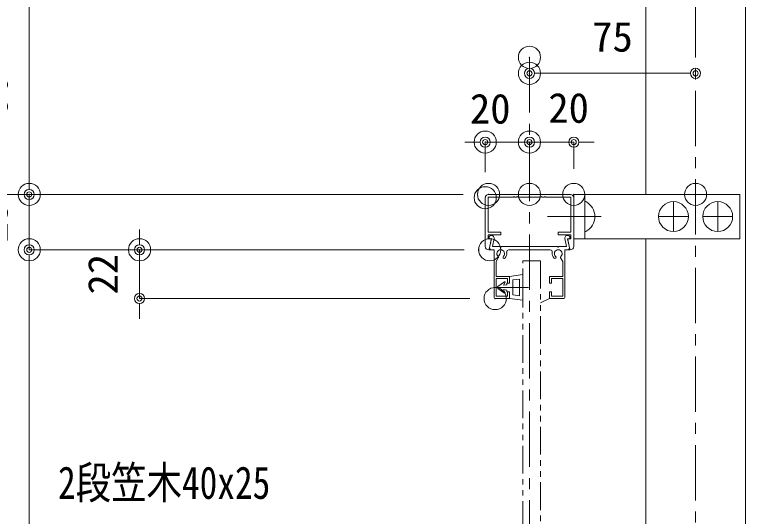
# Model space of a CAD drawing. Units: millimetres, scale not verified. Extents: x -3554 to 3554, y -1188 to 1188.
# Drawn here: x -2228.9 to -1898.9, y 345.7 to 572.3 of the extents above; entities that cross this region are included whole.
import ezdxf
from ezdxf.enums import TextEntityAlignment as Align

# ---------------------------------------------------------------- set-up
doc = ezdxf.new("R2010")
doc.units = ezdxf.units.MM
doc.header["$LTSCALE"] = 20
doc.header["$PDMODE"] = 32
doc.header["$PDSIZE"] = 10
doc.linetypes.add('USER1', pattern=[2, 1.25, -0.25, 0.25, -0.25])
doc.linetypes.add('USER2', pattern=[1.25, 0.625, -0.125, 0.125, -0.125, 0.125, -0.125])
for name, color, linetype, lineweight in [('0-0_0', 7, 'Continuous', 18), ('0-1_DEFPOINTS', 7, 'Continuous', 18), ('0-5_6ﾊｯﾁﾝｸﾞ', 4, 'Continuous', 18), ('0-6_2躯体線', 4, 'Continuous', 18), ('0-7_3中心線', 2, 'USER1', 18), ('0-8_41ｱﾙﾐ', 6, 'Continuous', 18), ('0-9_1手摺寸法', 7, 'Continuous', 18), ('0-A_42ｱﾙﾐ部品', 6, 'Continuous', 18), ('0-C_2a', 1, 'USER2', 18)]:
    doc.layers.add(name, color=color, linetype=linetype, lineweight=lineweight)
doc.styles.add('ＭＳ ゴシック', font='')
doc.styles.get('ＭＳ ゴシック').set_extended_font_data('MS Gothic')

# ---------------------------------------------------------------- blocks, each defined once
blk = doc.blocks.new('D26')
at = {"layer": '0-1_DEFPOINTS'}
blk.add_point((-1, 915.05), dxfattribs=at)
at = {"layer": '0-9_1手摺寸法'}
blk.add_line((-12.5, 915.05), (-271.35, 915.05), dxfattribs=at)
blk = doc.blocks.new('_ORIGIN2')
at = {"layer": '0-0_0'}
blk.add_line((-0.5, 0), (-1, 0), dxfattribs=at)
for radius in [0.5, 0.25]:
    blk.add_circle((0, 0), radius, dxfattribs=at)
blk = doc.blocks.new('D27')
at = {"layer": '0-1_DEFPOINTS'}
blk.add_point((-0.46, 890.05), dxfattribs=at)
at = {"layer": '0-9_1手摺寸法'}
for p, q in [((-11.96, 890.05), (-208.42, 890.05)), ((-208.42, 885.45), (-208.42, 59.65))]:
    blk.add_line(p, q, dxfattribs=at)
at = {"layer": '0-9_1手摺寸法', "xscale": 4.6, "yscale": 4.6, "rotation": 90}
blk.add_blockref('_ORIGIN2', (-208.42, 890.05), dxfattribs=at)
blk = doc.blocks.new('D34')
at = {"layer": '0-1_DEFPOINTS'}
blk.add_point((-1, 915.05), dxfattribs=at)
at = {"layer": '0-9_1手摺寸法'}
blk.add_line((-12.5, 915.05), (-271.35, 915.05), dxfattribs=at)
blk = doc.blocks.new('D37')
at = {"layer": '0-1_DEFPOINTS'}
for p in [(17.5, 938.68), (17.5, 915.05), (37.5, 915.05)]:
    blk.add_point(p, dxfattribs=at)
at = {"layer": '0-9_1手摺寸法'}
for p, q in [((12.9, 938.68), (8.3, 938.68)), ((17.5, 926.55), (17.5, 938.68)), ((37.5, 938.68), (17.5, 938.68)), ((37.5, 926.55), (37.5, 938.68)), ((42.1, 938.68), (46.7, 938.68))]:
    blk.add_line(p, q, dxfattribs=at)
at = {"layer": '0-9_1手摺寸法', "xscale": 4.6, "yscale": 4.6}
blk.add_blockref('_ORIGIN2', (17.5, 938.68), dxfattribs=at)
at = {"layer": '0-9_1手摺寸法', "xscale": 4.6, "yscale": 4.6, "rotation": 180}
blk.add_blockref('_ORIGIN2', (37.5, 938.68), dxfattribs=at)
at = {"layer": '0-9_1手摺寸法', "style": 'ＭＳ ゴシック'}
blk.add_text('20', height=13.49, dxfattribs=at).set_placement((26, 943.36), align=Align.BOTTOM_LEFT)
blk = doc.blocks.new('D38')
at = {"layer": '0-1_DEFPOINTS'}
for p in [(17.5, 976.99), (17.5, 969.74), (92.5, 915.05)]:
    blk.add_point(p, dxfattribs=at)
at = {"layer": '0-9_1手摺寸法'}
blk.add_line((87.9, 969.74), (22.1, 969.74), dxfattribs=at)
at = {"layer": '0-9_1手摺寸法', "xscale": 4.6, "yscale": 4.6, "rotation": 180}
blk.add_blockref('_ORIGIN2', (17.5, 969.74), dxfattribs=at)
at = {"layer": '0-9_1手摺寸法', "xscale": 4.6, "yscale": 4.6}
blk.add_blockref('_ORIGIN2', (92.5, 969.74), dxfattribs=at)
at = {"layer": '0-9_1手摺寸法', "style": 'ＭＳ ゴシック'}
blk.add_text('75', height=13.49, dxfattribs=at).set_placement((45.8, 975.49), align=Align.BOTTOM_LEFT)
blk = doc.blocks.new('D39')
at = {"layer": '0-1_DEFPOINTS'}
for p in [(63.52, 1005.05), (-208.42, 915.05), (-1, 915.05)]:
    blk.add_point(p, dxfattribs=at)
at = {"layer": '0-9_1手摺寸法'}
for p, q in [((52.02, 1005.05), (-208.42, 1005.05)), ((-208.42, 1000.45), (-208.42, 919.65)), ((-12.5, 915.05), (-208.42, 915.05))]:
    blk.add_line(p, q, dxfattribs=at)
at = {"layer": '0-9_1手摺寸法', "xscale": 4.6, "yscale": 4.6}
for p, rotation in [((-208.42, 1005.05), 90), ((-208.42, 915.05), 270)]:
    blk.add_blockref('_ORIGIN2', p, dxfattribs=dict(at, rotation=rotation))
at = {"layer": '0-9_1手摺寸法', "style": 'ＭＳ ゴシック'}
blk.add_text('90', height=13.49, rotation=90, dxfattribs=at).set_placement((-214.17, 950.85), align=Align.BOTTOM_LEFT)
blk = doc.blocks.new('D16')
at = {"layer": '0-1_DEFPOINTS'}
for p in [(-2.5, 938.68), (17.5, 915.05), (-2.5, 913.55)]:
    blk.add_point(p, dxfattribs=at)
at = {"layer": '0-9_1手摺寸法'}
for p, q in [((-7.1, 938.68), (-11.7, 938.68)), ((-2.5, 925.05), (-2.5, 938.68)), ((17.5, 938.68), (-2.5, 938.68)), ((17.5, 926.55), (17.5, 938.68)), ((22.1, 938.68), (26.7, 938.68))]:
    blk.add_line(p, q, dxfattribs=at)
at = {"layer": '0-9_1手摺寸法', "xscale": 4.6, "yscale": 4.6}
blk.add_blockref('_ORIGIN2', (-2.5, 938.68), dxfattribs=at)
at = {"layer": '0-9_1手摺寸法', "xscale": 4.6, "yscale": 4.6, "rotation": 180}
blk.add_blockref('_ORIGIN2', (17.5, 938.68), dxfattribs=at)
at = {"layer": '0-9_1手摺寸法', "style": 'ＭＳ ゴシック'}
blk.add_text('20', height=13.49, dxfattribs=at).set_placement((-9.4, 943), align=Align.BOTTOM_LEFT)
blk = doc.blocks.new('D17')
at = {"layer": '0-1_DEFPOINTS'}
for p in [(-1, 915.05), (-208.42, 890.05), (-0.46, 890.05)]:
    blk.add_point(p, dxfattribs=at)
at = {"layer": '0-9_1手摺寸法'}
for p, q in [((-208.42, 919.65), (-208.42, 924.25)), ((-12.5, 915.05), (-208.42, 915.05)), ((-208.42, 915.05), (-208.42, 890.05)), ((-11.96, 890.05), (-208.42, 890.05)), ((-208.42, 885.45), (-208.42, 880.85))]:
    blk.add_line(p, q, dxfattribs=at)
at = {"layer": '0-9_1手摺寸法', "xscale": 4.6, "yscale": 4.6}
for p, rotation in [((-208.42, 915.05), 270), ((-208.42, 890.05), 90)]:
    blk.add_blockref('_ORIGIN2', p, dxfattribs=dict(at, rotation=rotation))
at = {"layer": '0-9_1手摺寸法', "style": 'ＭＳ ゴシック'}
blk.add_text('25', height=13.49, rotation=90, dxfattribs=at).set_placement((-214.17, 893.35), align=Align.BOTTOM_LEFT)
blk = doc.blocks.new('A$C710E2731')
at = {"layer": '0-8_41ｱﾙﾐ'}
for p, q in [((9.45, 28.5), (2.95, 28.5)), ((3.45, 19.5), (3.45, 27.5)), ((8.45, 27.5), (3.45, 27.5)), ((8.45, 25.5), (8.45, 27.5)), ((9.45, 25.5), (9.45, 28.5)), ((27.45, 25.5), (27.45, 28.5)), ((27.45, 28.5), (33.95, 28.5)), ((28.45, 25.5), (28.45, 27.5)), ((28.45, 27.5), (33.45, 27.5)), ((33.45, 19.5), (33.45, 27.5)), ((9.45, 25.5), (8.45, 25.5)), ((27.45, 25.5), (28.45, 25.5)), ((9.45, 21.5), (8.45, 21.5)), ((9.45, 21.5), (9.45, 18.5)), ((27.45, 21.5), (27.45, 18.5)), ((27.45, 21.5), (28.45, 21.5)), ((3.45, 11.71), (3.45, 18.5)), ((9.45, 18.5), (3.45, 18.5)), ((27.45, 18.5), (33.45, 18.5)), ((33.45, 11.71), (33.45, 18.5)), ((4.38, 10.1), (3.45, 11.71)), ((32.52, 10.1), (33.45, 11.71)), ((0.3, 6.26), (1.25, 1.5)), ((5.28, 5.21), (5.15, 5)), ((5.28, 5.21), (5.15, 5)), ((5.62, 5.21), (5.75, 5)), ((5.62, 5.21), (5.75, 5)), ((31.15, 5), (5.75, 5)), ((27.77, 6.5), (9.12, 6.5)), ((31.28, 5.21), (31.15, 5)), ((31.28, 5.21), (31.15, 5)), ((31.62, 5.21), (31.75, 5)), ((31.62, 5.21), (31.75, 5)), ((35.12, 5), (31.75, 5)), ((35.12, 5), (34.41, 1.45)), ((36.6, 6.26), (35.65, 1.5)), ((1.25, 1.5), (0.2, 1.5)), ((35.65, 1.5), (36.7, 1.5))]:
    blk.add_line(p, q, dxfattribs=at)
for points in [[(2.45, 28), (2.45, 6.5), (0.49, 6.5)], [(34.45, 28), (34.45, 6.5), (36.4, 6.5)], [(8.45, 21.5), (8.45, 19.5), (3.45, 19.5)], [(28.45, 21.5), (28.45, 19.5), (33.45, 19.5)], [(5.15, 5), (1.77, 5), (2.48, 1.45)]]:
    blk.add_lwpolyline(points, dxfattribs=at)
for centre in [(0.49, 6.3), (36.4, 6.3), (0.2, 1.3), (36.7, 1.3)]:
    blk.add_circle(centre, 0.2, dxfattribs=at)
for centre, radius, start, end in [((2.95, 28), 0.5, 90, 180), ((33.95, 28), 0.5, 0, 90), ((3.92, 9.9), 0.5, 312.7587, 23.6206), ((3.92, 9.9), 0.5, 312.7587, 23.6206), ((6.97, 9.9), 0.5, 47.2413, 227.2413), ((5.45, 8.25), 2.75, 348.463, 47.2413), ((31.45, 8.25), 2.75, 132.7587, 191.537), ((29.92, 9.9), 0.5, 312.7587, 132.7587), ((32.97, 9.9), 0.5, 156.3794, 227.2413), ((32.97, 9.9), 0.5, 156.3794, 227.2413), ((5.45, 8.25), 1.75, 132.7587, 47.2413), ((9.12, 7.5), 1, 168.463, 270), ((9.12, 7.5), 1, 168.463, 270), ((27.77, 7.5), 1, 270, 11.537), ((27.77, 7.5), 1, 270, 11.537), ((31.45, 8.25), 1.75, 132.7587, 47.2413), ((5.45, 5.1), 0.2, 32.3335, 147.6665), ((5.45, 5.1), 0.2, 32.3335, 147.6665), ((31.45, 5.1), 0.2, 32.3335, 147.6665), ((31.45, 5.1), 0.2, 32.3335, 147.6665), ((1.25, 1.25), 1.25, 176.1849, 9.0515), ((35.65, 1.25), 1.25, 170.9485, 3.8151)]:
    blk.add_arc(centre, radius, start, end, dxfattribs=at)
blk = doc.blocks.new('D7')
at = {"layer": '0-1_DEFPOINTS'}
for p in [(-158.61, 890.05), (-0.45, 890.05), (2, 868.05)]:
    blk.add_point(p, dxfattribs=at)
at = {"layer": '0-9_1手摺寸法'}
for p, q in [((-158.61, 894.65), (-158.61, 899.25)), ((-11.95, 890.05), (-158.61, 890.05)), ((-158.61, 868.05), (-158.61, 890.05)), ((-9.5, 868.05), (-158.61, 868.05)), ((-158.61, 863.45), (-158.61, 858.85))]:
    blk.add_line(p, q, dxfattribs=at)
at = {"layer": '0-9_1手摺寸法', "xscale": 4.6, "yscale": 4.6}
for p, rotation in [((-158.61, 890.05), 270), ((-158.61, 868.05), 90)]:
    blk.add_blockref('_ORIGIN2', p, dxfattribs=dict(at, rotation=rotation))
at = {"layer": '0-9_1手摺寸法', "style": 'ＭＳ ゴシック'}
blk.add_text('22', height=13.49, rotation=90, dxfattribs=at).set_placement((-164.36, 869.85), align=Align.BOTTOM_LEFT)
blk = doc.blocks.new('hbk-213')
at = {"layer": '0-9_1手摺寸法', "color": 3}
for p, q in [((-5.8, 0), (5.8, 0)), ((-5.8, 0), (-5, -6)), ((0, 2.55), (0, -12.9)), ((5.8, 0), (5, -6)), ((-3.78, -1.5), (3.78, -1.5)), ((-3.78, -1.5), (-3.38, -4.5)), ((3.78, -1.5), (3.38, -4.5)), ((-5, -6), (-2, -6)), ((-3.38, -4.5), (3.38, -4.5)), ((-2, -6), (-2, -7.2)), ((2, -6), (5, -6)), ((2, -6), (2, -7.2)), ((-2.57, -8.24), (-0.4, -11.3)), ((-2.39, -8.01), (-1, -8.7)), ((-2, -7.2), (-1.25, -7.2)), ((-1.25, -7.2), (-1, -8.7)), ((0.4, -11.3), (2.57, -8.24)), ((1.25, -7.2), (1, -8.7)), ((1, -8.7), (2.39, -8.01)), ((1.25, -7.2), (2, -7.2))]:
    blk.add_line(p, q, dxfattribs=at)
for centre, radius, start, end in [((-2.45, -8.15), 0.15, 66.3706, 216.6071), ((2.45, -8.15), 0.15, 323.3929, 113.6294), ((0, -11), 0.5, 216.6071, 323.3929)]:
    blk.add_arc(centre, radius, start, end, dxfattribs=at)

msp = doc.modelspace()

# ---------------------------------------------------------------- linework, layer by layer
at = {"layer": '0-0_0'}
for p, q in [((-1943.88, 581.11), (-1943.88, 491.11)), ((-1898.88, 581.11), (-1898.88, 104.4)), ((-1943.88, 471.11), (-1943.88, 104.4))]:
    msp.add_line(p, q, dxfattribs=at)
at = {"layer": '0-5_6ﾊｯﾁﾝｸﾞ'}
for p, q in [((-1931.38, 487.86), (-1931.38, 474.36)), ((-1911.38, 487.86), (-1911.38, 474.36)), ((-1924.63, 481.11), (-1938.13, 481.11)), ((-1904.63, 481.11), (-1918.13, 481.11))]:
    msp.add_line(p, q, dxfattribs=at)
for centre in [(-1931.38, 481.11), (-1911.38, 481.11)]:
    msp.add_circle(centre, 6.75, dxfattribs=at)
at = {"layer": '0-6_2躯体線'}
for p, q in [((-1971.38, 474.36), (-1971.38, 487.86)), ((-1970.88, 487.86), (-1971.38, 487.86)), ((-1988.32, 481.11), (-1964.06, 481.11)), ((-1970.88, 474.36), (-1971.38, 474.36))]:
    msp.add_line(p, q, dxfattribs=at)
msp.add_arc((-1974.57, 481.11), 7.7, 298.6987, 61.3013, dxfattribs=at)
at = {"layer": '0-7_3中心線'}
for p, q in [((-1921.38, 657.95), (-1921.38, -887.02)), ((-1996.38, 553.04), (-1996.38, -406.89))]:
    msp.add_line(p, q, dxfattribs=at)
at = {"layer": '0-8_41ｱﾙﾐ'}
for p, q in [((-2015.08, 489.81), (-2015.08, 474.11)), ((-1976.38, 491.11), (-1901.38, 491.11)), ((-1976.38, 471.11), (-1976.38, 491.11)), ((-1971.38, 471.11), (-1971.38, 491.11)), ((-1901.38, 491.11), (-1901.38, 471.11)), ((-1901.38, 471.11), (-1976.38, 471.11))]:
    msp.add_line(p, q, dxfattribs=at)
at = {"layer": '0-9_1手摺寸法', "color": 3}
for p, q in [((-2130.38, 444.11), (-2172.49, 444.11)), ((-1987.38, 444.11), (-1991.38, 442.13))]:
    msp.add_line(p, q, dxfattribs=at)
at = {"layer": '0-A_42ｱﾙﾐ部品'}
for p, q in [((-2016.38, 489.61), (-2016.38, 467.61)), ((-1996.38, 491.11), (-2014.88, 491.11)), ((-2003.21, 490.01), (-2003.08, 489.81)), ((-2002.18, 489.81), (-2003.08, 489.81)), ((-2002.05, 490.01), (-2002.18, 489.81)), ((-2001.71, 490.01), (-2001.58, 489.81)), ((-1996.68, 489.81), (-2001.58, 489.81)), ((-1996.55, 490.01), (-1996.68, 489.81)), ((-1996.38, 491.11), (-1977.88, 491.11)), ((-1996.21, 490.01), (-1996.08, 489.81)), ((-1996.08, 489.81), (-1991.18, 489.81)), ((-1991.05, 490.01), (-1991.18, 489.81)), ((-1990.71, 490.01), (-1990.58, 489.81)), ((-1990.58, 489.81), (-1989.68, 489.81)), ((-1989.55, 490.01), (-1989.68, 489.81)), ((-1989.21, 490.01), (-1989.08, 489.81)), ((-1989.08, 489.81), (-1977.68, 489.81)), ((-1977.68, 489.81), (-1977.68, 474.11)), ((-1976.38, 489.61), (-1976.38, 467.61)), ((-2015.08, 474.11), (-2009.38, 474.11)), ((-2015.08, 472.91), (-2009.38, 472.91)), ((-2015.08, 472.91), (-2015.08, 471.11)), ((-2009.38, 474.11), (-2009.38, 472.91)), ((-1983.38, 474.11), (-1983.38, 472.91)), ((-1977.68, 474.11), (-1983.38, 474.11)), ((-1977.68, 472.91), (-1983.38, 472.91)), ((-1977.68, 472.91), (-1977.68, 471.11)), ((-2015.08, 471.11), (-2013.94, 471.11)), ((-2013.65, 470.75), (-2014.54, 466.27)), ((-1979.11, 470.75), (-1978.21, 466.27)), ((-1977.68, 471.11), (-1978.81, 471.11))]:
    msp.add_line(p, q, dxfattribs=at)
msp.add_lwpolyline([(-2003.55, 490.01), (-2003.68, 489.81), (-2015.08, 489.81)], dxfattribs=at)
for centre, radius, start, end in [((-2014.88, 489.61), 1.5, 90, 180), ((-2003.38, 489.91), 0.2, 32.3335, 147.6665), ((-2001.88, 489.91), 0.2, 32.3335, 147.6665), ((-1996.38, 489.91), 0.2, 90, 147.6665), ((-1996.38, 489.91), 0.2, 32.3335, 90), ((-1990.88, 489.91), 0.2, 32.3335, 147.6665), ((-1989.38, 489.91), 0.2, 32.3335, 147.6665), ((-1977.88, 489.61), 1.5, 0, 90), ((-2013.94, 470.81), 0.3, 348.6901, 90), ((-1978.81, 470.81), 0.3, 90, 191.3099), ((-2014.88, 467.61), 1.5, 180, 276.0714), ((-2014.74, 466.31), 0.2, 276.0714, 348.6901), ((-1978.01, 466.31), 0.2, 191.3099, 263.9286), ((-1977.88, 467.61), 1.5, 263.9286, 0)]:
    msp.add_arc(centre, radius, start, end, dxfattribs=at)
at = {"layer": '0-C_2a'}
msp.add_lwpolyline([(-1991.38, 461.11), (-1991.38, -359.89), (-1999.38, -359.89), (-1999.38, 461.11)], close=True, dxfattribs=at)

# ---------------------------------------------------------------- block references
at = {"layer": '0-9_1手摺寸法'}
for name in ['D34', 'D39', 'D38', 'D16', 'D37', 'D17', 'D26', 'D7', 'D27']:
    msp.add_blockref(name, (-2013.88, -423.94), dxfattribs=at)
for name, p, rotation in [('A$C710E2731', (-1977.93, 472.61), 180), ('hbk-213', (-1999.38, 449.11), 270)]:
    msp.add_blockref(name, p, dxfattribs=dict(at, rotation=rotation))

# ---------------------------------------------------------------- texts
at = {"layer": '0-0_0', "style": 'ＭＳ ゴシック', "width": 0.8}
msp.add_text('2段笠木40x25', height=14.66, dxfattribs=at).set_placement((-2209.29, 349.25), align=Align.BOTTOM_LEFT)

doc.saveas('drawing.dxf')
